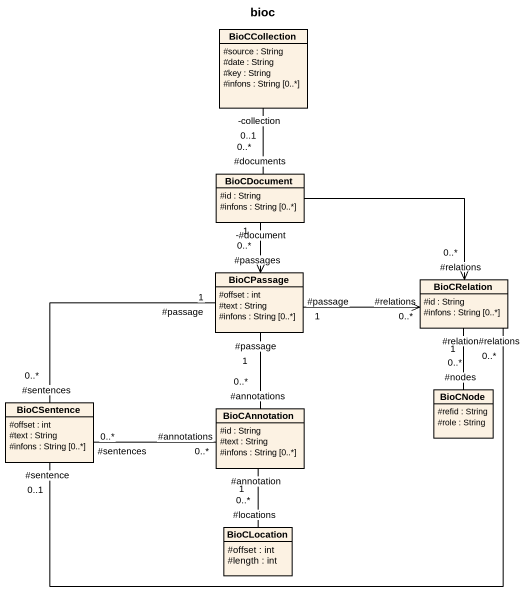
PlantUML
@startuml
title bioc
hide circle
hide empty members
skinparam classAttributeIconSize 0
class BioCCollection {
  #source : String
  #date : String
  #key : String
  #infons : String [0..*]
}
class BioCDocument {
  #id : String
  #infons : String [0..*]
}
class BioCPassage {
  #offset : int
  #text : String
  #infons : String [0..*]
}
class BioCRelation {
  #id : String
  #infons : String [0..*]
}
class BioCSentence {
  #offset : int
  #text : String
  #infons : String [0..*]
}
class BioCAnnotation {
  #id : String
  #text : String
  #infons : String [0..*]
}
class BioCNode {
  #refid : String
  #role : String
}
class BioCLocation {
  #offset : int
  #length : int
}
BioCDocument "#documents\n0..*" -up- "-collection\n0..1" BioCCollection
BioCPassage "#passages\n0..*" <-up- "-#document\n1" BioCDocument
BioCRelation "#relations\n0..*" <-left- BioCDocument
BioCRelation "#relations\n0..*" <-left- "#passage\n1" BioCPassage
BioCRelation "#relations\n0..*" -left- "#sentence\n0..1" BioCSentence
BioCSentence "#sentences\n0..*" -up- "#passage\n1" BioCPassage
BioCAnnotation "#annotations\n0..*" -up- "#passage\n1" BioCPassage
BioCAnnotation "#annotations\n0..*" -left- "#sentences\n0..*" BioCSentence
BioCNode "#nodes\n0..*" -up- "#relation\n1" BioCRelation
BioCLocation "#locations\n0..*" -up- "#annotation\n1" BioCAnnotation
@enduml
